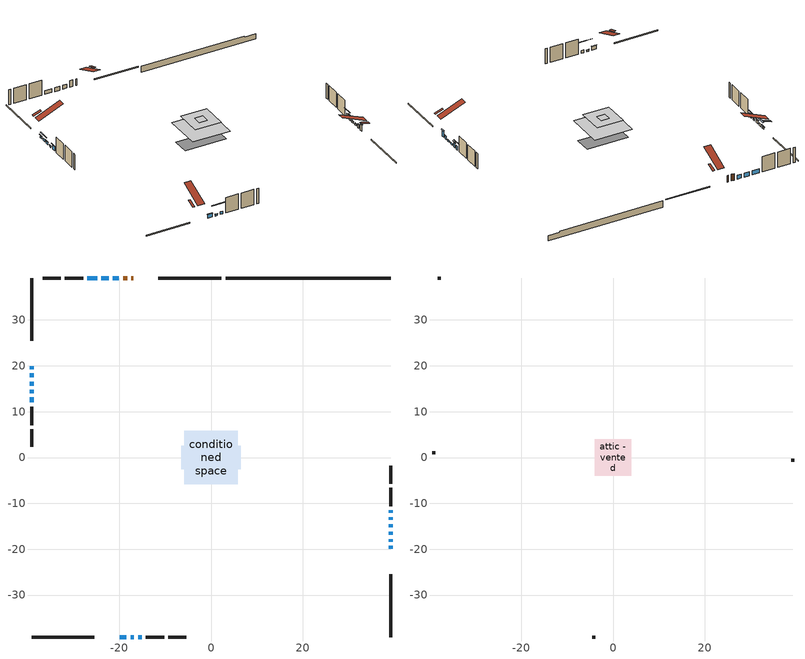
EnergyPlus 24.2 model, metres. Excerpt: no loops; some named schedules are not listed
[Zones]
conditioned space
 floor adiabatic (AdiabaticFloorConstruction): -5.83,-5.83 -5.83,5.83 5.83,5.83 5.83,-5.83 z3.05
 floor foundation (Slab1 construction): -6.44,-2.55 -6.44,2.55 6.44,2.55 6.44,-2.55 z-1.37
 wall outside (RimJoist1 construction): 2.26,39.15 -11.47,39.15 / -39.15,-39.15 -25.43,-39.15 / -39.15,39.15 -39.15,25.43 / 39.15,-39.15 39.15,-25.43 z0.61:0.91
 wall outside (AdiabaticWallConstruction 1): -17.01,39.15 -17.35,39.15 / -18.28,39.15 -19.17,39.15 z0.61:2.64
 wall outside (AdiabaticWallConstruction): 39.15,-19.89 39.15,-19.27 z0.61:2.44; -39.15,19.89 -39.15,19.27 / 39.15,-16.86 39.15,-16.15 / 39.15,-15.22 39.15,-14.51 / -17.54,-39.15 -16.82,-39.15 / -39.15,14.76 -39.15,14.05 z0.61:1.07; -39.15,18.35 -39.15,17.48 / -39.15,16.56 -39.15,15.69 z0.61:1.37; -20.1,39.15 -21.41,39.15 / -22.33,39.15 -23.94,39.15 / -24.87,39.15 -26.96,39.15 z0.61:1.83; -19.89,-39.15 -18.46,-39.15 z0.61:1.73; 39.15,-18.35 39.15,-17.79 z0.61:1.63; -15.9,-39.15 -15.13,-39.15 z0.61:1.47; 39.15,-13.58 39.15,-13.02 / 39.15,-12.09 39.15,-11.53 / -39.15,13.12 -39.15,12 z0.61:1.78
 wall outside (Wall1 construction): -27.89,39.15 -31.88,39.15 / -14.2,-39.15 -10.22,-39.15 / -39.15,11.08 -39.15,7.09 / 39.15,-10.61 39.15,-6.62 z0.61:5.49
 wall outside (Wall2 construction): -32.81,39.15 -36.66,39.15 / -9.29,-39.15 -5.43,-39.15 / -39.15,6.16 -39.15,2.31 / 39.15,-5.69 39.15,-1.84 z0.61:5.49
 wall foundation (FoundationWall1 construction): 3.19,39.15,-1.37 3.19,39.15,0.61 35.56,39.15,0.61 35.56,39.15,0.25 39.15,39.15,0.25 39.15,39.15,-1.37
 window (WindowConstruction 12): 39.15,-19.88 39.15,-19.28 z0.61:2.44
 window (WindowConstruction 6): -39.15,19.88 -39.15,19.28 z0.61:1.07
 window (WindowConstruction 7): -39.15,18.35 -39.15,17.48 z0.61:1.37
 window (WindowConstruction 8): -39.15,16.55 -39.15,15.69 z0.61:1.37
 window (WindowConstruction 9): -20.1,39.15 -21.41,39.15 z0.61:1.83
 window (WindowConstruction 10): -19.88,-39.15 -18.46,-39.15 z0.61:1.73
 window (WindowConstruction 11): 39.15,-18.35 39.15,-17.79 z0.61:1.62
 window (WindowConstruction 13): 39.15,-16.86 39.15,-16.15 z0.61:1.07
 window (WindowConstruction): -22.34,39.15 -23.94,39.15 z0.61:1.83
 window (WindowConstruction 14): 39.15,-15.22 39.15,-14.51 z0.61:1.07
 window (WindowConstruction 15): -17.54,-39.15 -16.82,-39.15 z0.61:1.07
 window (WindowConstruction 16): -39.15,14.76 -39.15,14.05 z0.61:1.07
 window (WindowConstruction 1): -24.87,39.15 -26.96,39.15 z0.61:1.83
 window (WindowConstruction 2): -15.9,-39.15 -15.13,-39.15 z0.61:1.47
 window (WindowConstruction 3): 39.15,-13.58 39.15,-13.02 z0.61:1.78
 window (WindowConstruction 4): 39.15,-12.09 39.15,-11.53 z0.61:1.78
 window (WindowConstruction 5): -39.15,13.12 -39.15,12.01 z0.61:1.78
 door (Door): -17.01,39.15 -17.35,39.15 z0.61:2.64
 door (Door 1): -18.28,39.15 -19.17,39.15 z0.61:2.64
 ceiling adiabatic (AdiabaticFloorConstruction): 5.83,-5.83 5.83,5.83 -5.83,5.83 -5.83,-5.83 z3.05
attic - vented
 floor to conditioned space (Floor1 construction Reversed): -1.29,-1.29 -1.29,1.29 1.29,1.29 1.29,-1.29 z5.49
 floor to conditioned space (Floor2 construction Reversed): -4.02,-4.02 -4.02,4.02 4.02,4.02 4.02,-4.02 z5.49
 wall outside (Wall3 construction): -37.59,39.15 -38.23,39.15 / -4.51,-39.15 -3.87,-39.15 / -39.15,1.38 -39.15,0.74 / 39.15,-0.91 39.15,-0.27 z0.61:5.49
 roof outside (Roof1 construction): -13.06,39.15,5.49 -13.06,36.63,6.33 -12.4,36.63,6.33 -12.4,39.15,5.49; -23.84,-39.15,5.49 -23.84,-36.63,6.33 -24.5,-36.63,6.33 -24.5,-39.15,5.49; -39.15,23.84,5.49 -36.63,23.84,6.33 -36.63,24.5,6.33 -39.15,24.5,5.49; 39.15,-23.84,5.49 36.63,-23.84,6.33 36.63,-24.5,6.33 39.15,-24.5,5.49
 roof outside (Roof2 construction): -16.08,39.15,5.49 -16.08,31.43,8.71 -13.99,31.43,8.71 -13.99,39.15,5.49; -20.81,-39.15,5.49 -20.81,-31.43,8.71 -22.91,-31.43,8.71 -22.91,-39.15,5.49; -39.15,20.81,5.49 -31.43,20.81,8.71 -31.43,22.91,8.71 -39.15,22.91,5.49; 39.15,-20.81,5.49 31.43,-20.81,8.71 31.43,-22.91,8.71 39.15,-22.91,5.49
shading: 39.15,-18.98 39.15,-20.18 39.39,-20.18 39.39,-18.98 z2.74; -39.15,18.81 -39.15,20.35 -39.27,20.35 -39.27,18.81 z1.53; -39.15,16.26 -39.15,19.57 -39.33,19.57 -39.33,16.26 z2.59; -39.15,15.39 -39.15,16.85 -39.3,16.85 -39.3,15.39 z1.67; -18.35,-39.15 -20,-39.15 -20,-39.3 -18.35,-39.3 z1.85; 39.15,-17.64 39.15,-18.5 39.3,-18.5 39.3,-17.64 z1.77; 39.15,-16.09 39.15,-16.92 39.27,-16.92 39.27,-16.09 z1.13; 39.15,-14.45 39.15,-15.28 39.27,-15.28 39.27,-14.45 z1.13; -16.76,-39.15 -17.6,-39.15 -17.6,-39.27 -16.76,-39.27 z1.13; -39.15,13.99 -39.15,14.82 -39.27,14.82 -39.27,13.99 z1.13; -12.39,-39.15 -18.64,-39.15 -18.64,-39.33 -12.39,-39.33 z4.21; 39.15,-12.56 39.15,-14.04 39.27,-14.04 39.27,-12.56 z2.24; 39.15,-10.32 39.15,-13.31 39.27,-13.31 39.27,-10.32 z3; -39.15,11.55 -39.15,13.58 -39.27,13.58 -39.27,11.55 z2.24
[Building]
Building 1: Terrain=Suburbs
[Site:Location]
Sault Ste Marie AP_ON: Latitude {deg}=46.49; Longitude {deg}=-84.51; Time Zone {hr}=-5; Elevation {m}=192; Keep Site Location Information=Yes
[Site:GroundTemperature:Shallow]
0.840846, -1.16074, -1.32103, -0.371179, 3.44196, 7.23733, 10.5277, 12.6121, 12.7892, 11.0939, 7.8874, 4.20846
[Site:WaterMainsTemperature]
Calculation Method=Schedule; Temperature Schedule=mains temperature schedule
[Material] Roughness=Rough; Thermal Absorptance=0.9
Name | Thickness {m} | Conductivity {W/m-K} | Density {kg/m3} | Specific Heat {J/kg-K} | Solar Absorptance | Visible Absorptance
asphalt or fiberglass shingles | 0.00635 | 0.162714 | 1121.4 | 1465.45 | 0.91 | 0.91
ceiling loosefill ins | 0.0846667 | 0.0480833 | 16.02 | 1046.75 | 0.7 | 0.7
ceiling stud and cavity | 0.1397 | 0.139188 | 65.682 | 1177.47 | 0.7 | 0.7
ceiling stud and cavity 1 | 0.1397 | 0.135851 | 65.682 | 1177.47 | 0.7 | 0.7
concrete 4.0 in. | 0.1016 | 1.803125 | 2242.8 | 837.4 | 0.7 | 0.7
concrete 8.0 in. | 0.2032 | 1.803125 | 2242.8 | 837.4 | 0.7 | 0.7
door material | 0.04445 | 0.188738 | 512.64 | 1214.23 | 0.7 | 0.7
door material 1 | 0.04445 | 0.327969 | 512.64 | 1214.23 | 0.7 | 0.7
floor covering | 0.0127 | 0.0433444 | 54.468 | 1339.84 | 0.6 | 0.6
floor rigid ins; wall rigid ins | 0.512978 | 0.029427 | 32.04 | 1214.23 | 0.7 | 0.7
floor stud and cavity | 0.1397 | 1.75129 | 37.0049 | 1207.88 | 0.7 | 0.7
furniture material conditioned space 1 | 0.1524 | 0.115458 | 640.8 | 1214.23 | 0.6 | 0.6
gypsum board | 0.0127 | 0.160291 | 801 | 837.4 | 0.6 | 0.6
osb sheathing 0.5 in. | 0.0127 | 0.115458 | 512.64 | 1214.23 | 0.7 | 0.7
osb sheathing 0.75 in. | 0.01905 | 0.115458 | 512.64 | 1214.23 | 0.7 | 0.7
osb sheathing 2.0 in. | 0.0508 | 0.115458 | 512.64 | 1214.23 | 0.7 | 0.7
rim joist stud and cavity | 0.0508 | 0.0358127 | 125.044 | 1163.47 | 0.6 | 0.6
wall stud and cavity | 0.1397 | 0.101586 | 139.0536 | 1170.24 | 0.7 | 0.7
wall stud and cavity 1 | 0.1397 | 0.101847 | 139.0536 | 1170.24 | 0.7 | 0.7
wall stud and cavity 2 | 0.0889 | 6.1454 | 50.32683 | 1063.81 | 0.6 | 0.6
wall stud and cavity 3 | 0.0889 | 0.380278 | 52.3479 | 1209.89 | 0.7 | 0.7
wall stud and cavity 4 | 0.0889 | 0.391764 | 83.0341 | 1211.67 | 0.7 | 0.7
wood siding | 0.0254 | 0.102417 | 544.68 | 1172.36 | 0.25 | 0.25
wood siding 1 | 0.00254 | 0.102417 | 544.68 | 1172.36 | 0.25 | 0.25
wood siding 2; wood siding 3; wood siding 4 | 0.0254 | 0.102417 | 544.68 | 1172.36 | 0.7 | 0.7
[WindowMaterial:SimpleGlazingSystem]
Name | U-Factor {W/m2-K} | Solar Heat Gain Coefficient
WindowMaterial | 4.76157 | 0.54
WindowMaterial 1 | 2.44381 | 0.6
WindowMaterial 2 | 2.62096 | 0.5
WindowMaterial 3 | 4.159135 | 0.41
WindowMaterial 4 | 4.75703 | 0.54
WindowMaterial 5 | 4.90409 | 0.57
WindowMaterial 6 | 4.681511 | 0.52
WindowMaterial 7 | 5.54002 | 0.72
WindowMaterial 8 | 4.56398 | 0.49
WindowMaterial 9 | 2.83843 | 0.36
[Construction]
AdiabaticFloorConstruction: floor stud and cavity, floor rigid ins, osb sheathing 0.75 in., floor covering
AdiabaticWallConstruction: wood siding 3, wall rigid ins, wall stud and cavity 3, gypsum board
AdiabaticWallConstruction 1: wood siding 4, wall rigid ins, wall stud and cavity 3, gypsum board
Door: door material
Door 1: door material 1
Floor1 construction Reversed: gypsum board, ceiling stud and cavity, ceiling loosefill ins
Floor2 construction Reversed: gypsum board, ceiling stud and cavity 1, ceiling loosefill ins
FoundationWall1 construction: concrete 8.0 in.
furniture construction conditioned space 1: furniture material conditioned space 1
PartitionWallConstruction: gypsum board, wall stud and cavity 4, gypsum board
RimJoist1 construction: wood siding 2, osb sheathing 2.0 in., rim joist stud and cavity
Roof1 construction; Roof2 construction: asphalt or fiberglass shingles
Slab1 construction: concrete 4.0 in.
Wall1 construction: wood siding, osb sheathing 0.5 in., wall stud and cavity, gypsum board
Wall2 construction: wood siding, osb sheathing 0.5 in., wall stud and cavity 1, gypsum board
Wall3 construction: wood siding 1, wall stud and cavity 2
WindowConstruction; WindowConstruction 3; WindowConstruction 4; WindowConstruction 5: WindowMaterial
WindowConstruction 1: WindowMaterial 1
WindowConstruction 10; WindowConstruction 9: WindowMaterial 5
WindowConstruction 11: WindowMaterial 6
WindowConstruction 12: WindowMaterial 7
WindowConstruction 13; WindowConstruction 15; WindowConstruction 16: WindowMaterial 8
WindowConstruction 14: WindowMaterial 9
WindowConstruction 2: WindowMaterial 2
WindowConstruction 6: WindowMaterial 3
WindowConstruction 7; WindowConstruction 8: WindowMaterial 4
[Zone] Multiplier=1; Part of Total Floor Area=Yes
Name | Volume {m3}
attic - vented | 35.2695
conditioned space | 495.1
[Space]
Name | Zone | Volume {m3}
attic - vented 1 | attic - vented | 35.2695
conditioned space 1 | conditioned space | 495.1
[ZoneInfiltration:EffectiveLeakageArea]
infil attic - vented 1: Zone or Space=attic - vented 1; Schedule=Always On Discrete; Effective Air Leakage Area {cm2}=2807.21; Stack Coefficient=0.00056297; Wind Coefficient=1.60311e-05
[ZoneMixing]
whole house fan mix: Zone or Space=attic - vented; Schedule=Always On Continuous; Design Flow Rate Calculation Method=Flow/Zone; Design Flow Rate {m3/s}=0; Source Zone or Space=conditioned space
[SurfaceProperty:ExposedFoundationPerimeter]
Slab1: Exposed Perimeter Calculation Method=TotalExposedPerimeter; Total Exposed Perimeter {m}=35.966
[InternalMass] Zone or ZoneList=conditioned space; Space or SpaceList=conditioned space 1
Name | Construction | Surface Area {m2}
furniture mass conditioned space 1 | furniture construction conditioned space 1 | 80.7201
partition wall mass | PartitionWallConstruction | 201.8
[Lights]
interior lighting: Zone or ZoneList or Space or SpaceList=conditioned space 1; Schedule=interior lighting schedule; Design Level Calculation Method=LightingLevel; Lighting Level {W}=343.2; Return Air Fraction=0; Fraction Radiant=0.6; Fraction Visible=0.2; Fraction Replaceable=1
[People]
occupants: Zone or ZoneList or Space or SpaceList=conditioned space 1; Number of People Schedule=occupants schedule; Number of People Calculation Method=People; Number of People=3; Fraction Radiant=0.314171; Sensible Heat Fraction=0.56303; Activity Level Schedule=occupants activity schedule; Carbon Dioxide Generation Rate {m3/s-W}=0; Enable ASHRAE 55 Comfort Warnings=No; Mean Radiant Temperature Calculation Type=EnclosureAveraged
[ElectricEquipment] Zone or ZoneList or Space or SpaceList=conditioned space 1; Design Level Calculation Method=EquipmentLevel
Name | Schedule | Design Level {W} | Fraction Latent | Fraction Radiant | Fraction Lost
clothes dryer | clothes dryer schedule | 140.772 | 0.015 | 0.081 | 0.85
clothes washer | clothes washer schedule | 32.1985 | 0.03 | 0.162 | 0.7
cooking range | cooking range schedule | 215.147 | 0.08 | 0.432 | 0.2
dishwasher | dishwasher schedule | 66.8632 | 0.3 | 0.18 | 0.4
fridge | fridge schedule | 72.9452 | 0 | 0.6 | 0
mech vent house fan | mech vent house fan schedule | 0 | 0 | 0 | 1
mech vent house fan cfis | mech vent house fan cfis schedule | 0 | 0 | 0 | 0
misc plug loads | misc plug loads schedule | 494.7 | 0.045 | 0.513 | 0.1
whole house fan | Always On Discrete | 0 | 0 | 0 | 1
[OtherEquipment] Zone or ZoneList or Space or SpaceList=conditioned space 1; Design Level Calculation Method=EquipmentLevel
Name | Fuel Type | Schedule | Design Level {W} | Fraction Latent | Fraction Radiant | Fraction Lost
clothes dryer 1 | Electricity | clothes dryer schedule | 0 | 0.015 | 0.081 | 0.85
cooking range 1 | Electricity | cooking range schedule | 0 | 0.08 | 0.432 | 0.2
general water use latent | None | general water use schedule | 62.594 | 1 | 0 | 0
general water use sensible | None | general water use schedule | -61.6891 | 0 | 0.6 | 0
mech vent house fan latent load | None | Always On Discrete | 0 | 1 | 0 | 0
mech vent house fan sensible load | None | Always On Discrete | 0 | 0 | 0 | 0
water heater energy adjustment1 | NaturalGas | Always On Discrete | 0.01 | 0 | 0 | 1
[ZoneInfiltration:DesignFlowRate] Zone or ZoneList or Space or SpaceList=conditioned space 1; Schedule=Always On Discrete; Design Flow Rate Calculation Method=Flow/Zone; Design Flow Rate {m3/s}=0
infil flow; natural vent flow; whole house fan flow
[Foundation:Kiva]
Foundation Kiva 1: Initial Indoor Air Temperature {C}=20; Wall Height Above Grade {m}=0.609996; Wall Depth Below Slab {m}=0.2032
[Foundation:Kiva:Settings]
Soil Conductivity {W/m-K}=0.849921; Soil Density {kg/m3}=1842.3; Soil Specific Heat {J/kg-K}=418.7; Ground Solar Absorptivity=0.9; Ground Thermal Absorptivity=0.9; Ground Surface Roughness {m}=0.03; Far-Field Width {m}=40; Deep-Ground Boundary Condition=ZeroFlux; Deep-Ground Depth {m}=40; Minimum Cell Dimension {m}=0.2; Maximum Cell Growth Coefficient=3; Simulation Timestep=Timestep
[Exterior:Lights]
exterior lighting: Schedule=exterior lighting schedule; Design Level {W}=75.6
[Schedule:Constant]
Name | Hourly Value
Always On Continuous; mech vent house fan schedule; mech vent house fan cfis schedule; Always On Discrete | 1
occupants activity schedule | 117.228
fridge schedule | 0
[Schedule:Week:Daily]
interior lighting schedule Week Rule - Jan1-Jan27: interior lighting schedule day, interior lighting schedule day, interior lighting schedule day, interior lighting schedule day, interior lighting schedule day, interior lighting schedule day, interior lighting schedule day, interior lighting schedule default day, interior lighting schedule default day, interior lighting schedule default day, interior lighting schedule default day, interior lighting schedule default day
interior lighting schedule Week Rule - Jan28-Feb3: interior lighting schedule day, interior lighting schedule day, interior lighting schedule day, interior lighting schedule day, interior lighting schedule day 1, interior lighting schedule day 1, interior lighting schedule day 1, interior lighting schedule default day, interior lighting schedule default day, interior lighting schedule default day, interior lighting schedule default day, interior lighting schedule default day
interior lighting schedule Week Rule - Feb4-Feb24: interior lighting schedule day 1, interior lighting schedule day 1, interior lighting schedule day 1, interior lighting schedule day 1, interior lighting schedule day 1, interior lighting schedule day 1, interior lighting schedule day 1, interior lighting schedule default day, interior lighting schedule default day, interior lighting schedule default day, interior lighting schedule default day, interior lighting schedule default day
interior lighting schedule Week Rule - Feb25-Mar3: interior lighting schedule day 1, interior lighting schedule day 1, interior lighting schedule day 1, interior lighting schedule day 1, interior lighting schedule day 2, interior lighting schedule day 2, interior lighting schedule day 2, interior lighting schedule default day, interior lighting schedule default day, interior lighting schedule default day, interior lighting schedule default day, interior lighting schedule default day
interior lighting schedule Week Rule - Mar4-Mar31: interior lighting schedule day 2, interior lighting schedule day 2, interior lighting schedule day 2, interior lighting schedule day 2, interior lighting schedule day 2, interior lighting schedule day 2, interior lighting schedule day 2, interior lighting schedule default day, interior lighting schedule default day, interior lighting schedule default day, interior lighting schedule default day, interior lighting schedule default day
interior lighting schedule Week Rule - Apr1-Apr28: interior lighting schedule day 3, interior lighting schedule day 3, interior lighting schedule day 3, interior lighting schedule day 3, interior lighting schedule day 3, interior lighting schedule day 3, interior lighting schedule day 3, interior lighting schedule default day, interior lighting schedule default day, interior lighting schedule default day, interior lighting schedule default day, interior lighting schedule default day
interior lighting schedule Week Rule - Apr29-May5: interior lighting schedule day 3, interior lighting schedule day 3, interior lighting schedule day 4, interior lighting schedule day 4, interior lighting schedule day 4, interior lighting schedule day 4, interior lighting schedule day 4, interior lighting schedule default day, interior lighting schedule default day, interior lighting schedule default day, interior lighting schedule default day, interior lighting schedule default day
interior lighting schedule Week Rule - May6-May26: interior lighting schedule day 4, interior lighting schedule day 4, interior lighting schedule day 4, interior lighting schedule day 4, interior lighting schedule day 4, interior lighting schedule day 4, interior lighting schedule day 4, interior lighting schedule default day, interior lighting schedule default day, interior lighting schedule default day, interior lighting schedule default day, interior lighting schedule default day
interior lighting schedule Week Rule - May27-Jun2: interior lighting schedule day 4, interior lighting schedule day 4, interior lighting schedule day 4, interior lighting schedule day 4, interior lighting schedule day 4, interior lighting schedule day 5, interior lighting schedule day 5, interior lighting schedule default day, interior lighting schedule default day, interior lighting schedule default day, interior lighting schedule default day, interior lighting schedule default day
interior lighting schedule Week Rule - Jun3-Jun30: interior lighting schedule day 5, interior lighting schedule day 5, interior lighting schedule day 5, interior lighting schedule day 5, interior lighting schedule day 5, interior lighting schedule day 5, interior lighting schedule day 5, interior lighting schedule default day, interior lighting schedule default day, interior lighting schedule default day, interior lighting schedule default day, interior lighting schedule default day
interior lighting schedule Week Rule - Jul1-Jul28: interior lighting schedule day 6, interior lighting schedule day 6, interior lighting schedule day 6, interior lighting schedule day 6, interior lighting schedule day 6, interior lighting schedule day 6, interior lighting schedule day 6, interior lighting schedule default day, interior lighting schedule default day, interior lighting schedule default day, interior lighting schedule default day, interior lighting schedule default day
interior lighting schedule Week Rule - Jul29-Aug4: interior lighting schedule day 6, interior lighting schedule day 6, interior lighting schedule day 6, interior lighting schedule day 7, interior lighting schedule day 7, interior lighting schedule day 7, interior lighting schedule day 7, interior lighting schedule default day, interior lighting schedule default day, interior lighting schedule default day, interior lighting schedule default day, interior lighting schedule default day
interior lighting schedule Week Rule - Aug5-Aug25: interior lighting schedule day 7, interior lighting schedule day 7, interior lighting schedule day 7, interior lighting schedule day 7, interior lighting schedule day 7, interior lighting schedule day 7, interior lighting schedule day 7, interior lighting schedule default day, interior lighting schedule default day, interior lighting schedule default day, interior lighting schedule default day, interior lighting schedule default day
interior lighting schedule Week Rule - Aug26-Sep1: interior lighting schedule day 7, interior lighting schedule day 7, interior lighting schedule day 7, interior lighting schedule day 7, interior lighting schedule day 7, interior lighting schedule day 7, interior lighting schedule day 8, interior lighting schedule default day, interior lighting schedule default day, interior lighting schedule default day, interior lighting schedule default day, interior lighting schedule default day
interior lighting schedule Week Rule - Sep2-Sep29: interior lighting schedule day 8, interior lighting schedule day 8, interior lighting schedule day 8, interior lighting schedule day 8, interior lighting schedule day 8, interior lighting schedule day 8, interior lighting schedule day 8, interior lighting schedule default day, interior lighting schedule default day, interior lighting schedule default day, interior lighting schedule default day, interior lighting schedule default day
interior lighting schedule Week Rule - Sep30-Oct6: interior lighting schedule day 8, interior lighting schedule day 9, interior lighting schedule day 9, interior lighting schedule day 9, interior lighting schedule day 9, interior lighting schedule day 9, interior lighting schedule day 9, interior lighting schedule default day, interior lighting schedule default day, interior lighting schedule default day, interior lighting schedule default day, interior lighting schedule default day
interior lighting schedule Week Rule - Oct7-Oct27: interior lighting schedule day 9, interior lighting schedule day 9, interior lighting schedule day 9, interior lighting schedule day 9, interior lighting schedule day 9, interior lighting schedule day 9, interior lighting schedule day 9, interior lighting schedule default day, interior lighting schedule default day, interior lighting schedule default day, interior lighting schedule default day, interior lighting schedule default day
interior lighting schedule Week Rule - Oct28-Nov3: interior lighting schedule day 9, interior lighting schedule day 9, interior lighting schedule day 9, interior lighting schedule day 9, interior lighting schedule day 10, interior lighting schedule day 10, interior lighting schedule day 10, interior lighting schedule default day, interior lighting schedule default day, interior lighting schedule default day, interior lighting schedule default day, interior lighting schedule default day
interior lighting schedule Week Rule - Nov4-Nov24: interior lighting schedule day 10, interior lighting schedule day 10, interior lighting schedule day 10, interior lighting schedule day 10, interior lighting schedule day 10, interior lighting schedule day 10, interior lighting schedule day 10, interior lighting schedule default day, interior lighting schedule default day, interior lighting schedule default day, interior lighting schedule default day, interior lighting schedule default day
interior lighting schedule Week Rule - Nov25-Dec1: interior lighting schedule day 10, interior lighting schedule day 10, interior lighting schedule day 10, interior lighting schedule day 10, interior lighting schedule day 10, interior lighting schedule day 10, interior lighting schedule day 11, interior lighting schedule default day, interior lighting schedule default day, interior lighting schedule default day, interior lighting schedule default day, interior lighting schedule default day
interior lighting schedule Week Rule - Dec2-Dec31: interior lighting schedule day 11, interior lighting schedule day 11, interior lighting schedule day 11, interior lighting schedule day 11, interior lighting schedule day 11, interior lighting schedule day 11, interior lighting schedule day 11, interior lighting schedule default day, interior lighting schedule default day, interior lighting schedule default day, interior lighting schedule default day, interior lighting schedule default day
occupants schedule Week Rule - Jan1-Dec31: occupants schedule day, occupants schedule day, occupants schedule day, occupants schedule day, occupants schedule day, occupants schedule day, occupants schedule day, occupants schedule default day, occupants schedule default day, occupants schedule default day, occupants schedule default day, occupants schedule default day
clothes dryer schedule Week Rule - Jan1-Dec31: clothes dryer schedule day, clothes dryer schedule day, clothes dryer schedule day, clothes dryer schedule day, clothes dryer schedule day, clothes dryer schedule day, clothes dryer schedule day, clothes dryer schedule default day, clothes dryer schedule default day, clothes dryer schedule default day, clothes dryer schedule default day, clothes dryer schedule default day
clothes washer schedule Week Rule - Jan1-Dec31: clothes washer schedule day, clothes washer schedule day, clothes washer schedule day, clothes washer schedule day, clothes washer schedule day, clothes washer schedule day, clothes washer schedule day, clothes washer schedule default day, clothes washer schedule default day, clothes washer schedule default day, clothes washer schedule default day, clothes washer schedule default day
cooking range schedule Week Rule - Jan1-Dec31: cooking range schedule day, cooking range schedule day, cooking range schedule day, cooking range schedule day, cooking range schedule day, cooking range schedule day, cooking range schedule day, cooking range schedule default day, cooking range schedule default day, cooking range schedule default day, cooking range schedule default day, cooking range schedule default day
dishwasher schedule Week Rule - Jan1-Dec31: dishwasher schedule day, dishwasher schedule day, dishwasher schedule day, dishwasher schedule day, dishwasher schedule day, dishwasher schedule day, dishwasher schedule day, dishwasher schedule default day, dishwasher schedule default day, dishwasher schedule default day, dishwasher schedule default day, dishwasher schedule default day
misc plug loads schedule Week Rule - Jan1-Dec31: misc plug loads schedule day, misc plug loads schedule day, misc plug loads schedule day, misc plug loads schedule day, misc plug loads schedule day, misc plug loads schedule day, misc plug loads schedule day, misc plug loads schedule default day, misc plug loads schedule default day, misc plug loads schedule default day, misc plug loads schedule default day, misc plug loads schedule default day
general water use schedule Week Rule - Jan1-Dec31: general water use schedule day, general water use schedule day, general water use schedule day, general water use schedule day, general water use schedule day, general water use schedule day, general water use schedule day, general water use schedule default day, general water use schedule default day, general water use schedule default day, general water use schedule default day, general water use schedule default day
exterior lighting schedule Week Rule - Jan1-Jan27: exterior lighting schedule day, exterior lighting schedule day, exterior lighting schedule day, exterior lighting schedule day, exterior lighting schedule day, exterior lighting schedule day, exterior lighting schedule day, exterior lighting schedule default day, exterior lighting schedule default day, exterior lighting schedule default day, exterior lighting schedule default day, exterior lighting schedule default day
exterior lighting schedule Week Rule - Jan28-Feb3: exterior lighting schedule day, exterior lighting schedule day, exterior lighting schedule day, exterior lighting schedule day, exterior lighting schedule day 1, exterior lighting schedule day 1, exterior lighting schedule day 1, exterior lighting schedule default day, exterior lighting schedule default day, exterior lighting schedule default day, exterior lighting schedule default day, exterior lighting schedule default day
exterior lighting schedule Week Rule - Feb4-Feb24: exterior lighting schedule day 1, exterior lighting schedule day 1, exterior lighting schedule day 1, exterior lighting schedule day 1, exterior lighting schedule day 1, exterior lighting schedule day 1, exterior lighting schedule day 1, exterior lighting schedule default day, exterior lighting schedule default day, exterior lighting schedule default day, exterior lighting schedule default day, exterior lighting schedule default day
exterior lighting schedule Week Rule - Feb25-Mar3: exterior lighting schedule day 1, exterior lighting schedule day 1, exterior lighting schedule day 1, exterior lighting schedule day 1, exterior lighting schedule day 2, exterior lighting schedule day 2, exterior lighting schedule day 2, exterior lighting schedule default day, exterior lighting schedule default day, exterior lighting schedule default day, exterior lighting schedule default day, exterior lighting schedule default day
exterior lighting schedule Week Rule - Mar4-Mar31: exterior lighting schedule day 2, exterior lighting schedule day 2, exterior lighting schedule day 2, exterior lighting schedule day 2, exterior lighting schedule day 2, exterior lighting schedule day 2, exterior lighting schedule day 2, exterior lighting schedule default day, exterior lighting schedule default day, exterior lighting schedule default day, exterior lighting schedule default day, exterior lighting schedule default day
exterior lighting schedule Week Rule - Apr1-Apr28: exterior lighting schedule day 3, exterior lighting schedule day 3, exterior lighting schedule day 3, exterior lighting schedule day 3, exterior lighting schedule day 3, exterior lighting schedule day 3, exterior lighting schedule day 3, exterior lighting schedule default day, exterior lighting schedule default day, exterior lighting schedule default day, exterior lighting schedule default day, exterior lighting schedule default day
exterior lighting schedule Week Rule - Apr29-May5: exterior lighting schedule day 3, exterior lighting schedule day 3, exterior lighting schedule day 4, exterior lighting schedule day 4, exterior lighting schedule day 4, exterior lighting schedule day 4, exterior lighting schedule day 4, exterior lighting schedule default day, exterior lighting schedule default day, exterior lighting schedule default day, exterior lighting schedule default day, exterior lighting schedule default day
exterior lighting schedule Week Rule - May6-May26: exterior lighting schedule day 4, exterior lighting schedule day 4, exterior lighting schedule day 4, exterior lighting schedule day 4, exterior lighting schedule day 4, exterior lighting schedule day 4, exterior lighting schedule day 4, exterior lighting schedule default day, exterior lighting schedule default day, exterior lighting schedule default day, exterior lighting schedule default day, exterior lighting schedule default day
exterior lighting schedule Week Rule - May27-Jun2: exterior lighting schedule day 4, exterior lighting schedule day 4, exterior lighting schedule day 4, exterior lighting schedule day 4, exterior lighting schedule day 4, exterior lighting schedule day 5, exterior lighting schedule day 5, exterior lighting schedule default day, exterior lighting schedule default day, exterior lighting schedule default day, exterior lighting schedule default day, exterior lighting schedule default day
exterior lighting schedule Week Rule - Jun3-Jun30: exterior lighting schedule day 5, exterior lighting schedule day 5, exterior lighting schedule day 5, exterior lighting schedule day 5, exterior lighting schedule day 5, exterior lighting schedule day 5, exterior lighting schedule day 5, exterior lighting schedule default day, exterior lighting schedule default day, exterior lighting schedule default day, exterior lighting schedule default day, exterior lighting schedule default day
exterior lighting schedule Week Rule - Jul1-Jul28: exterior lighting schedule day 6, exterior lighting schedule day 6, exterior lighting schedule day 6, exterior lighting schedule day 6, exterior lighting schedule day 6, exterior lighting schedule day 6, exterior lighting schedule day 6, exterior lighting schedule default day, exterior lighting schedule default day, exterior lighting schedule default day, exterior lighting schedule default day, exterior lighting schedule default day
exterior lighting schedule Week Rule - Jul29-Aug4: exterior lighting schedule day 6, exterior lighting schedule day 6, exterior lighting schedule day 6, exterior lighting schedule day 7, exterior lighting schedule day 7, exterior lighting schedule day 7, exterior lighting schedule day 7, exterior lighting schedule default day, exterior lighting schedule default day, exterior lighting schedule default day, exterior lighting schedule default day, exterior lighting schedule default day
exterior lighting schedule Week Rule - Aug5-Aug25: exterior lighting schedule day 7, exterior lighting schedule day 7, exterior lighting schedule day 7, exterior lighting schedule day 7, exterior lighting schedule day 7, exterior lighting schedule day 7, exterior lighting schedule day 7, exterior lighting schedule default day, exterior lighting schedule default day, exterior lighting schedule default day, exterior lighting schedule default day, exterior lighting schedule default day
exterior lighting schedule Week Rule - Aug26-Sep1: exterior lighting schedule day 7, exterior lighting schedule day 7, exterior lighting schedule day 7, exterior lighting schedule day 7, exterior lighting schedule day 7, exterior lighting schedule day 7, exterior lighting schedule day 8, exterior lighting schedule default day, exterior lighting schedule default day, exterior lighting schedule default day, exterior lighting schedule default day, exterior lighting schedule default day
exterior lighting schedule Week Rule - Sep2-Sep29: exterior lighting schedule day 8, exterior lighting schedule day 8, exterior lighting schedule day 8, exterior lighting schedule day 8, exterior lighting schedule day 8, exterior lighting schedule day 8, exterior lighting schedule day 8, exterior lighting schedule default day, exterior lighting schedule default day, exterior lighting schedule default day, exterior lighting schedule default day, exterior lighting schedule default day
exterior lighting schedule Week Rule - Sep30-Oct6: exterior lighting schedule day 8, exterior lighting schedule day 9, exterior lighting schedule day 9, exterior lighting schedule day 9, exterior lighting schedule day 9, exterior lighting schedule day 9, exterior lighting schedule day 9, exterior lighting schedule default day, exterior lighting schedule default day, exterior lighting schedule default day, exterior lighting schedule default day, exterior lighting schedule default day
exterior lighting schedule Week Rule - Oct7-Oct27: exterior lighting schedule day 9, exterior lighting schedule day 9, exterior lighting schedule day 9, exterior lighting schedule day 9, exterior lighting schedule day 9, exterior lighting schedule day 9, exterior lighting schedule day 9, exterior lighting schedule default day, exterior lighting schedule default day, exterior lighting schedule default day, exterior lighting schedule default day, exterior lighting schedule default day
[Schedule:Year]
interior lighting schedule: interior lighting schedule Week Rule - Jan1-Jan27, 1, 1, 1, 27, interior lighting schedule Week Rule - Jan28-Feb3, 1, 28, 2, 3, interior lighting schedule Week Rule - Feb4-Feb24, 2, 4, 2, 24, interior lighting schedule Week Rule - Feb25-Mar3, 2, 25, 3, 3, interior lighting schedule Week Rule - Mar4-Mar31, 3, 4, 3, 31, interior lighting schedule Week Rule - Apr1-Apr28, 4, 1, 4, 28, interior lighting schedule Week Rule - Apr29-May5, 4, 29, 5, 5, interior lighting schedule Week Rule - May6-May26, 5, 6, 5, 26, interior lighting schedule Week Rule - May27-Jun2, 5, 27, 6, 2, interior lighting schedule Week Rule - Jun3-Jun30, 6, 3, 6, 30, interior lighting schedule Week Rule - Jul1-Jul28, 7, 1, 7, 28, interior lighting schedule Week Rule - Jul29-Aug4, 7, 29, 8, 4, interior lighting schedule Week Rule - Aug5-Aug25, 8, 5, 8, 25, interior lighting schedule Week Rule - Aug26-Sep1, 8, 26, 9, 1, interior lighting schedule Week Rule - Sep2-Sep29, 9, 2, 9, 29, interior lighting schedule Week Rule - Sep30-Oct6, 9, 30, 10, 6, interior lighting schedule Week Rule - Oct7-Oct27, 10, 7, 10, 27, interior lighting schedule Week Rule - Oct28-Nov3, 10, 28, 11, 3, interior lighting schedule Week Rule - Nov4-Nov24, 11, 4, 11, 24, interior lighting schedule Week Rule - Nov25-Dec1, 11, 25, 12, 1, interior lighting schedule Week Rule - Dec2-Dec31, 12, 2, 12, 31
occupants schedule: occupants schedule Week Rule - Jan1-Dec31, 1, 1, 12, 31
clothes dryer schedule: clothes dryer schedule Week Rule - Jan1-Dec31, 1, 1, 12, 31
clothes washer schedule: clothes washer schedule Week Rule - Jan1-Dec31, 1, 1, 12, 31
cooking range schedule: cooking range schedule Week Rule - Jan1-Dec31, 1, 1, 12, 31
dishwasher schedule: dishwasher schedule Week Rule - Jan1-Dec31, 1, 1, 12, 31
misc plug loads schedule: misc plug loads schedule Week Rule - Jan1-Dec31, 1, 1, 12, 31
general water use schedule: general water use schedule Week Rule - Jan1-Dec31, 1, 1, 12, 31
exterior lighting schedule: exterior lighting schedule Week Rule - Jan1-Jan27, 1, 1, 1, 27, exterior lighting schedule Week Rule - Jan28-Feb3, 1, 28, 2, 3, exterior lighting schedule Week Rule - Feb4-Feb24, 2, 4, 2, 24, exterior lighting schedule Week Rule - Feb25-Mar3, 2, 25, 3, 3, exterior lighting schedule Week Rule - Mar4-Mar31, 3, 4, 3, 31, exterior lighting schedule Week Rule - Apr1-Apr28, 4, 1, 4, 28, exterior lighting schedule Week Rule - Apr29-May5, 4, 29, 5, 5, exterior lighting schedule Week Rule - May6-May26, 5, 6, 5, 26, exterior lighting schedule Week Rule - May27-Jun2, 5, 27, 6, 2, exterior lighting schedule Week Rule - Jun3-Jun30, 6, 3, 6, 30, exterior lighting schedule Week Rule - Jul1-Jul28, 7, 1, 7, 28, exterior lighting schedule Week Rule - Jul29-Aug4, 7, 29, 8, 4, exterior lighting schedule Week Rule - Aug5-Aug25, 8, 5, 8, 25, exterior lighting schedule Week Rule - Aug26-Sep1, 8, 26, 9, 1, exterior lighting schedule Week Rule - Sep2-Sep29, 9, 2, 9, 29, exterior lighting schedule Week Rule - Sep30-Oct6, 9, 30, 10, 6, exterior lighting schedule Week Rule - Oct7-Oct27, 10, 7, 10, 27, exterior lighting schedule Week Rule - Oct28-Nov3, 10, 28, 11, 3, exterior lighting schedule Week Rule - Nov4-Nov24, 11, 4, 11, 24, exterior lighting schedule Week Rule - Nov25-Dec1, 11, 25, 12, 1, exterior lighting schedule Week Rule - Dec2-Dec31, 12, 2, 12, 31
[Schedule:Compact]
mains temperature schedule: Through: 01/01, For: AllDays, Until: 24:00, 5.72222, Through: 01/02, For: AllDays, Until: 24:00, 5.65667, Through: 01/03, For: AllDays, Until: 24:00, 5.59222, Through: 01/04, For: AllDays, Until: 24:00, 5.52889, Through: 01/05, For: AllDays, Until: 24:00, 5.46667, Through: 01/06, For: AllDays, Until: 24:00, 5.405, Through: 01/07, For: AllDays, Until: 24:00, 5.345, Through: 01/08, For: AllDays, Until: 24:00, 5.28556, Through: 01/09, For: AllDays, Until: 24:00, 5.22722, Through: 01/10, For: AllDays, Until: 24:00, 5.17, Through: 01/11, For: AllDays, Until: 24:00, 5.11389, Through: 01/12, For: AllDays, Until: 24:00, 5.05889, Through: 01/13, For: AllDays, Until: 24:00, 5.00556, Through: 01/14, For: AllDays, Until: 24:00, 4.95278, Through: 01/15, For: AllDays, Until: 24:00, 4.90111, Through: 01/16, For: AllDays, Until: 24:00, 4.85111, Through: 01/17, For: AllDays, Until: 24:00, 4.80167, Through: 01/18, For: AllDays, Until: 24:00, 4.75389, Through: 01/19, For: AllDays, Until: 24:00, 4.70722, Through: 01/20, For: AllDays, Until: 24:00, 4.66167, Through: 01/21, For: AllDays, Until: 24:00, 4.61778, Through: 01/22, For: AllDays, Until: 24:00, 4.575, Through: 01/23, For: AllDays, Until: 24:00, 4.53333, Through: 01/24, For: AllDays, Until: 24:00, 4.49278, Through: 01/25, For: AllDays, Until: 24:00, 4.45389, Through: 01/26, For: AllDays, Until: 24:00, 4.41611, Through: 01/27, For: AllDays, Until: 24:00, 4.38, Through: 01/28, For: AllDays, Until: 24:00, 4.345, Through: 01/29, For: AllDays, Until: 24:00, 4.31111, Through: 01/30, For: AllDays, Until: 24:00, 4.27889, Through: 01/31, For: AllDays, Until: 24:00, 4.24833, Through: 02/01, For: AllDays, Until: 24:00, 4.21833, Through: 02/02, For: AllDays, Until: 24:00, 4.19056, Through: 02/03, For: AllDays, Until: 24:00, 4.16333, Through: 02/04, For: AllDays, Until: 24:00, 4.13833, Through: 02/05, For: AllDays, Until: 24:00, 4.11444, Through: 02/06, For: AllDays, Until: 24:00, 4.09167, Through: 02/07, For: AllDays, Until: 24:00, 4.07056, Through: 02/08, For: AllDays, Until: 24:00, 4.05111, Through: 02/09, For: AllDays, Until: 24:00, 4.03278, Through: 02/10, For: AllDays, Until: 24:00, 4.01611, Through: 02/11, For: AllDays, Until: 24:00, 4.00056, Through: 02/12, For: AllDays, Until: 24:00, 3.98667, Through: 02/13, For: AllDays, Until: 24:00, 3.97444, Through: 02/14, For: AllDays, Until: 24:00, 3.96333, Through: 02/15, For: AllDays, Until: 24:00, 3.95389, Through: 02/16, For: AllDays, Until: 24:00, 3.94556, Through: 02/17, For: AllDays, Until: 24:00, 3.93889, Through: 02/18, For: AllDays, Until: 24:00, 3.93389, Through: 02/19, For: AllDays, Until: 24:00, 3.93056, Through: 02/20, For: AllDays, Until: 24:00, 3.92833, Through: 02/21, For: AllDays, Until: 24:00, 3.92722, Through: 02/22, For: AllDays, Until: 24:00, 3.92833, Through: 02/23, For: AllDays, Until: 24:00, 3.93056, Through: 02/24, For: AllDays, Until: 24:00, 3.93444, Through: 02/25, For: AllDays, Until: 24:00, 3.93944, Through: 02/26, For: AllDays, Until: 24:00, 3.94611, Through: 02/27, For: AllDays, Until: 24:00, 3.95444, Through: 02/28, For: AllDays, Until: 24:00, 3.96389, Through: 03/01, For: AllDays, Until: 24:00, 3.975, Through: 03/02, For: AllDays, Until: 24:00, 3.98722, Through: 03/03, For: AllDays, Until: 24:00, 4.00111, Through: 03/04, For: AllDays, Until: 24:00, 4.01667, Through: 03/05, For: AllDays, Until: 24:00, 4.03389, Through: 03/06, For: AllDays, Until: 24:00, 4.05167, Through: 03/07, For: AllDays, Until: 24:00, 4.07167, Through: 03/08, For: AllDays, Until: 24:00, 4.09278, Through: 03/09, For: AllDays, Until: 24:00, 4.11556, Through: 03/10, For: AllDays, Until: 24:00, 4.13944, Through: 03/11, For: AllDays, Until: 24:00, 4.165, Through: 03/12, For: AllDays, Until: 24:00, 4.19167, Through: 03/13, For: AllDays, Until: 24:00, 4.22, Through: 03/14, For: AllDays, Until: 24:00, 4.24944, Through: 03/15, For: AllDays, Until: 24:00, 4.28056, Through: 03/16, For: AllDays, Until: 24:00, 4.31278, Through: 03/17, For: AllDays, Until: 24:00, 4.34667, Through: 03/18, For: AllDays, Until: 24:00, 4.38167, Through: 03/19, For: AllDays, Until: 24:00, 4.41833, Through: 03/20, For: AllDays, Until: 24:00, 4.45611, Through: 03/21, For: AllDays, Until: 24:00, 4.495, Through: 03/22, For: AllDays, Until: 24:00, 4.53556, Through: 03/23, For: AllDays, Until: 24:00, 4.57722, Through: 03/24, For: AllDays, Until: 24:00, 4.62, Through: 03/25, For: AllDays, Until: 24:00, 4.66444, Through: 03/26, For: AllDays, Until: 24:00, 4.70944, Through: 03/27, For: AllDays, Until: 24:00, 4.75611, Through: 03/28, For: AllDays, Until: 24:00, 4.80444, Through: 03/29, For: AllDays, Until: 24:00, 4.85333, Through: 03/30, For: AllDays, Until: 24:00, 4.90389, Through: 03/31, For: AllDays, Until: 24:00, 4.95556, Through: 04/01, For: AllDays, Until: 24:00, 5.00778, Through: 04/02, For: AllDays, Until: 24:00, 5.06167, Through: 04/03, For: AllDays, Until: 24:00, 5.11667, Through: 04/04, For: AllDays, Until: 24:00, 5.17278, Through: 04/05, For: AllDays, Until: 24:00, 5.23, Through: 04/06, For: AllDays, Until: 24:00, 5.28833, Through: 04/07, For: AllDays, Until: 24:00, 5.34778, Through: 04/08, For: AllDays, Until: 24:00, 5.40833, Through: 04/09, For: AllDays, Until: 24:00, 5.47, Through: 04/10, For: AllDays, Until: 24:00, 5.53222, Through: 04/11, For: AllDays, Until: 24:00, 5.59556, Through: 04/12, For: AllDays, Until: 24:00, 5.66, Through: 04/13, For: AllDays, Until: 24:00, 5.72556, Through: 04/14, For: AllDays, Until: 24:00, 5.79222, Through: 04/15, For: AllDays, Until: 24:00, 5.85944, Through: 04/16, For: AllDays, Until: 24:00, 5.92722, Through: 04/17, For: AllDays, Until: 24:00, 5.99667, Through: 04/18, For: AllDays, Until: 24:00, 6.06667, Through: 04/19, For: AllDays, Until: 24:00, 6.13722, Through: 04/20, For: AllDays, Until: 24:00, 6.20889, Through: 04/21, For: AllDays, Until: 24:00, 6.28111, Through: 04/22, For: AllDays, Until: 24:00, 6.35444, Through: 04/23, For: AllDays, Until: 24:00, 6.42833, Through: 04/24, For: AllDays, Until: 24:00, 6.50278, Through: 04/25, For: AllDays, Until: 24:00, 6.57833, Through: 04/26, For: AllDays, Until: 24:00, 6.65444, Through: 04/27, For: AllDays, Until: 24:00, 6.73111, Through: 04/28, For: AllDays, Until: 24:00, 6.80833, Through: 04/29, For: AllDays, Until: 24:00, 6.88611, Through: 04/30, For: AllDays, Until: 24:00, 6.965, Through: 05/01, For: AllDays, Until: 24:00, 7.04389, Through: 05/02, For: AllDays, Until: 24:00, 7.12389, Through: 05/03, For: AllDays, Until: 24:00, 7.20389, Through: 05/04, For: AllDays, Until: 24:00, 7.28444, Through: 05/05, For: AllDays, Until: 24:00, 7.36611, Through: 05/06, For: AllDays, Until: 24:00, 7.44778, Through: 05/07, For: AllDays, Until: 24:00, 7.52944, Through: 05/08, For: AllDays, Until: 24:00, 7.61222, Through: 05/09, For: AllDays, Until: 24:00, 7.695, Through: 05/10, For: AllDays, Until: 24:00, 7.77833, Through: 05/11, For: AllDays, Until: 24:00, 7.86167, Through: 05/12, For: AllDays, Until: 24:00, 7.94556, Through: 05/13, For: AllDays, Until: 24:00, 8.03, Through: 05/14, For: AllDays, Until: 24:00, 8.11444, Through: 05/15, For: AllDays, Until: 24:00, 8.19889, Through: 05/16, For: AllDays, Until: 24:00, 8.28389, Through: 05/17, For: AllDays, Until: 24:00, 8.36889, Through: 05/18, For: AllDays, Until: 24:00, 8.45389, Through: 05/19, For: AllDays, Until: 24:00, 8.53944, Through: 05/20, For: AllDays, Until: 24:00, 8.625, Through: 05/21, For: AllDays, Until: 24:00, 8.71056, Through: 05/22, For: AllDays, Until: 24:00, 8.79611, Through: 05/23, For: AllDays, Until: 24:00, 8.88167, Through: 05/24, For: AllDays, Until: 24:00, 8.96722, Through: 05/25, For: AllDays, Until: 24:00, 9.05278, Through: 05/26, For: AllDays, Until: 24:00, 9.13833, Through: 05/27, For: AllDays, Until: 24:00, 9.22389, Through: 05/28, For: AllDays, Until: 24:00, 9.30944, Through: 05/29, For: AllDays, Until: 24:00, 9.39444, Through: 05/30, For: AllDays, Until: 24:00, 9.48, Through: 05/31, For: AllDays, Until: 24:00, 9.56444, Through: 06/01, For: AllDays, Until: 24:00, 9.64944, Through: 06/02, For: AllDays, Until: 24:00, 9.73389, Through: 06/03, For: AllDays, Until: 24:00, 9.81833, Through: 06/04, For: AllDays, Until: 24:00, 9.90222, Through: 06/05, For: AllDays, Until: 24:00, 9.98611, Through: 06/06, For: AllDays, Until: 24:00, 10.0694, Through: 06/07, For: AllDays, Until: 24:00, 10.1528, Through: 06/08, For: AllDays, Until: 24:00, 10.235, Through: 06/09, For: AllDays, Until: 24:00, 10.3178, Through: 06/10, For: AllDays, Until: 24:00, 10.3994, Through: 06/11, For: AllDays, Until: 24:00, 10.4811, Through: 06/12, For: AllDays, Until: 24:00, 10.5617, Through: 06/13, For: AllDays, Until: 24:00, 10.6422, Through: 06/14, For: AllDays, Until: 24:00, 10.7222, Through: 06/15, For: AllDays, Until: 24:00, 10.8017, Through: 06/16, For: AllDays, Until: 24:00, 10.8806, Through: 06/17, For: AllDays, Until: 24:00, 10.9589, Through: 06/18, For: AllDays, Until: 24:00, 11.0367, Through: 06/19, For: AllDays, Until: 24:00, 11.1133, Through: 06/20, For: AllDays, Until: 24:00, 11.19, Through: 06/21, For: AllDays, Until: 24:00, 11.2656, Through: 06/22, For: AllDays, Until: 24:00, 11.3406, Through: 06/23, For: AllDays, Until: 24:00, 11.415, Through: 06/24, For: AllDays, Until: 24:00, 11.4883, Through: 06/25, For: AllDays, Until: 24:00, 11.5611, Through: 06/26, For: AllDays, Until: 24:00, 11.6333, Through: 06/27, For: AllDays, Until: 24:00, 11.7044, Through: 06/28, For: AllDays, Until: 24:00, 11.775, Through: 06/29, For: AllDays, Until: 24:00, 11.8444, Through: 06/30, For: AllDays, Until: 24:00, 11.9128, Through: 07/01, For: AllDays, Until: 24:00, 11.9806, Through: 07/02, For: AllDays, Until: 24:00, 12.0472, Through: 07/03, For: AllDays, Until: 24:00, 12.1133, Through: 07/04, For: AllDays, Until: 24:00, 12.1783, Through: 07/05, For: AllDays, Until: 24:00, 12.2422, Through: 07/06, For: AllDays, Until: 24:00, 12.3056, Through: 07/07, For: AllDays, Until: 24:00, 12.3672, Through: 07/08, For: AllDays, Until: 24:00, 12.4283, Through: 07/09, For: AllDays, Until: 24:00, 12.4883, Through: 07/10, For: AllDays, Until: 24:00, 12.5472, Through: 07/11, For: AllDays, Until: 24:00, 12.605, Through: 07/12, For: AllDays, Until: 24:00, 12.6617, Through: 07/13, For: AllDays, Until: 24:00, 12.7172, Through: 07/14, For: AllDays, Until: 24:00, 12.7717, Through: 07/15, For: AllDays, Until: 24:00, 12.8244, Through: 07/16, For: AllDays, Until: 24:00, 12.8767, Through: 07/17, For: AllDays, Until: 24:00, 12.9278, Through: 07/18, For: AllDays, Until: 24:00, 12.9778, Through: 07/19, For: AllDays, Until: 24:00, 13.0261, Through: 07/20, For: AllDays, Until: 24:00, 13.0733, Through: 07/21, For: AllDays, Until: 24:00, 13.1194, Through: 07/22, For: AllDays, Until: 24:00, 13.1644, Through: 07/23, For: AllDays, Until: 24:00, 13.2078, Through: 07/24, For: AllDays, Until: 24:00, 13.25, Through: 07/25, For: AllDays, Until: 24:00, 13.2911, Through: 07/26, For: AllDays, Until: 24:00, 13.3311, Through: 07/27, For: AllDays, Until: 24:00, 13.3694, Through: 07/28, For: AllDays, Until: 24:00, 13.4067, Through: 07/29, For: AllDays, Until: 24:00, 13.4422, Through: 07/30, For: AllDays, Until: 24:00, 13.4767, Through: 07/31, For: AllDays, Until: 24:00, 13.5094, Through: 08/01, For: AllDays, Until: 24:00, 13.5411, Through: 08/02, For: AllDays, Until: 24:00, 13.5717, Through: 08/03, For: AllDays, Until: 24:00, 13.6006, Through: 08/04, For: AllDays, Until: 24:00, 13.6283, Through: 08/05, For: AllDays, Until: 24:00, 13.6544, Through: 08/06, For: AllDays, Until: 24:00, 13.6789, Through: 08/07, For: AllDays, Until: 24:00, 13.7022, Through: 08/08, For: AllDays, Until: 24:00, 13.7244, Through: 08/09, For: AllDays, Until: 24:00, 13.745, Through: 08/10, For: AllDays, Until: 24:00, 13.7639, Through: 08/11, For: AllDays, Until: 24:00, 13.7811, Through: 08/12, For: AllDays, Until: 24:00, 13.7978, Through: 08/13, For: AllDays, Until: 24:00, 13.8122, Through: 08/14, For: AllDays, Until: 24:00, 13.8256, Through: 08/15, For: AllDays, Until: 24:00, 13.8372, Through: 08/16, For: AllDays, Until: 24:00, 13.8478, Through: 08/17, For: AllDays, Until: 24:00, 13.8567, Through: 08/18, For: AllDays, Until: 24:00, 13.8639, Through: 08/19, For: AllDays, Until: 24:00, 13.87, Through: 08/20, For: AllDays, Until: 24:00, 13.8744, Through: 08/21, For: AllDays, Until: 24:00, 13.8772, Through: 08/22, For: AllDays, Until: 24:00, 13.8789, Through: 08/23, For: AllDays, Until: 24:00, 13.8789, Through: 08/24, For: AllDays, Until: 24:00, 13.8772, Through: 08/25, For: AllDays, Until: 24:00, 13.8744, Through: 08/26, For: AllDays, Until: 24:00, 13.87, Through: 08/27, For: AllDays, Until: 24:00, 13.8644, Through: 08/28, For: AllDays, Until: 24:00, 13.8572, Through: 08/29, For: AllDays, Until: 24:00, 13.8483, Through: 08/30, For: AllDays, Until: 24:00, 13.8378, Through: 08/31, For: AllDays, Until: 24:00, 13.8261, Through: 09/01, For: AllDays, Until: 24:00, 13.8133, Through: 09/02, For: AllDays, Until: 24:00, 13.7983, Through: 09/03, For: AllDays, Until: 24:00, 13.7822, Through: 09/04, For: AllDays, Until: 24:00, 13.765, Through: 09/05, For: AllDays, Until: 24:00, 13.7461, Through: 09/06, For: AllDays, Until: 24:00, 13.7256, Through: 09/07, For: AllDays, Until: 24:00, 13.7039, Through: 09/08, For: AllDays, Until: 24:00, 13.6806, Through: 09/09, For: AllDays, Until: 24:00, 13.6556, Through: 09/10, For: AllDays, Until: 24:00, 13.63, Through: 09/11, For: AllDays, Until: 24:00, 13.6022, Through: 09/12, For: AllDays, Until: 24:00, 13.5733, Through: 09/13, For: AllDays, Until: 24:00, 13.5433, Through: 09/14, For: AllDays, Until: 24:00, 13.5117, Through: 09/15, For: AllDays, Until: 24:00, 13.4789, Through: 09/16, For: AllDays, Until: 24:00, 13.4444, Through: 09/17, For: AllDays, Until: 24:00, 13.4089, Through: 09/18, For: AllDays, Until: 24:00, 13.3717, Through: 09/19, For: AllDays, Until: 24:00, 13.3333, Through: 09/20, For: AllDays, Until: 24:00, 13.2939, Through: 09/21, For: AllDays, Until: 24:00, 13.2528, Through: 09/22, For: AllDays, Until: 24:00, 13.2106, Through: 09/23, For: AllDays, Until: 24:00, 13.1672, Through: 09/24, For: AllDays, Until: 24:00, 13.1222, Through: 09/25, For: AllDays, Until: 24:00, 13.0761, Through: 09/26, For: AllDays, Until: 24:00, 13.0289, Through: 09/27, For: AllDays, Until: 24:00, 12.9806, Through: 09/28, For: AllDays, Until: 24:00, 12.9306, Through: 09/29, For: AllDays, Until: 24:00, 12.88, Through: 09/30, For: AllDays, Until: 24:00, 12.8278, Through: 10/01, For: AllDays, Until: 24:00, 12.7744, Through: 10/02, For: AllDays, Until: 24:00, 12.7206, Through: 10/03, For: AllDays, Until: 24:00, 12.665, Through: 10/04, For: AllDays, Until: 24:00, 12.6083, Through: 10/05, For: AllDays, Until: 24:00, 12.5506, Through: 10/06, For: AllDays, Until: 24:00, 12.4917, Through: 10/07, For: AllDays, Until: 24:00, 12.4317, Through: 10/08, For: AllDays, Until: 24:00, 12.3711, Through: 10/09, For: AllDays, Until: 24:00, 12.3089, Through: 10/10, For: AllDays, Until: 24:00, 12.2461, Through: 10/11, For: AllDays, Until: 24:00, 12.1822, Through: 10/12, For: AllDays, Until: 24:00, 12.1172, Through: 10/13, For: AllDays, Until: 24:00, 12.0517, Through: 10/14, For: AllDays, Until: 24:00, 11.9844, Through: 10/15, For: AllDays, Until: 24:00, 11.9172, Through: 10/16, For: AllDays, Until: 24:00, 11.8483, Through: 10/17, For: AllDays, Until: 24:00, 11.7789, Through: 10/18, For: AllDays, Until: 24:00, 11.7089, Through: 10/19, For: AllDays, Until: 24:00, 11.6378, Through: 10/20, For: AllDays, Until: 24:00, 11.5656, Through: 10/21, For: AllDays, Until: 24:00, 11.4928, Through: 10/22, For: AllDays, Until: 24:00, 11.4194, Through: 10/23, For: AllDays, Until: 24:00, 11.345, Through: 10/24, For: AllDays, Until: 24:00, 11.27, Through: 10/25, For: AllDays, Until: 24:00, 11.1944, Through: 10/26, For: AllDays, Until: 24:00, 11.1183, Through: 10/27, For: AllDays, Until: 24:00, 11.0411, Through: 10/28, For: AllDays, Until: 24:00, 10.9633, Through: 10/29, For: AllDays, Until: 24:00, 10.8856, Through: 10/30, For: AllDays, Until: 24:00, 10.8067, Through: 10/31, For: AllDays, Until: 24:00, 10.7272, Through: 11/01, For: AllDays, Until: 24:00, 10.6472, Through: 11/02, For: AllDays, Until: 24:00, 10.5667, Through: 11/03, For: AllDays, Until: 24:00, 10.4856, Through: 11/04, For: AllDays, Until: 24:00, 10.4044, Through: 11/05, For: AllDays, Until: 24:00, 10.3222, Through: 11/06, For: AllDays, Until: 24:00, 10.24, Through: 11/07, For: AllDays, Until: 24:00, 10.1578, Through: 11/08, For: AllDays, Until: 24:00, 10.0744, Through: 11/09, For: AllDays, Until: 24:00, 9.99111, Through: 11/10, For: AllDays, Until: 24:00, 9.90722, Through: 11/11, For: AllDays, Until: 24:00, 9.82333, Through: 11/12, For: AllDays, Until: 24:00, 9.73889, Through: 11/13, For: AllDays, Until: 24:00, 9.65444, Through: 11/14, For: AllDays, Until: 24:00, 9.57, Through: 11/15, For: AllDays, Until: 24:00, 9.485, Through: 11/16, For: AllDays, Until: 24:00, 9.39944, Through: 11/17, For: AllDays, Until: 24:00, 9.31444, Through: 11/18, For: AllDays, Until: 24:00, 9.22889, Through: 11/19, For: AllDays, Until: 24:00, 9.14333, Through: 11/20, For: AllDays, Until: 24:00, 9.05778, Through: 11/21, For: AllDays, Until: 24:00, 8.97222, Through: 11/22, For: AllDays, Until: 24:00, 8.88667, Through: 11/23, For: AllDays, Until: 24:00, 8.80111, Through: 11/24, For: AllDays, Until: 24:00, 8.71556, Through: 11/25, For: AllDays, Until: 24:00, 8.63, Through: 11/26, For: AllDays, Until: 24:00, 8.54444, Through: 11/27, For: AllDays, Until: 24:00, 8.45944, Through: 11/28, For: AllDays, Until: 24:00, 8.37389, Through: 11/29, For: AllDays, Until: 24:00, 8.28889, Through: 11/30, For: AllDays, Until: 24:00, 8.20389, Through: 12/01, For: AllDays, Until: 24:00, 8.11944, Through: 12/02, For: AllDays, Until: 24:00, 8.035, Through: 12/03, For: AllDays, Until: 24:00, 7.95056, Through: 12/04, For: AllDays, Until: 24:00, 7.86667, Through: 12/05, For: AllDays, Until: 24:00, 7.78333, Through: 12/06, For: AllDays, Until: 24:00, 7.7, Through: 12/07, For: AllDays, Until: 24:00, 7.61722, Through: 12/08, For: AllDays, Until: 24:00, 7.53444, Through: 12/09, For: AllDays, Until: 24:00, 7.45222, Through: 12/10, For: AllDays, Until: 24:00, 7.37056, Through: 12/11, For: AllDays, Until: 24:00, 7.28944, Through: 12/12, For: AllDays, Until: 24:00, 7.20889, Through: 12/13, For: AllDays, Until: 24:00, 7.12833, Through: 12/14, For: AllDays, Until: 24:00, 7.04889, Through: 12/15, For: AllDays, Until: 24:00, 6.96944, Through: 12/16, For: AllDays, Until: 24:00, 6.89111, Through: 12/17, For: AllDays, Until: 24:00, 6.81278, Through: 12/18, For: AllDays, Until: 24:00, 6.73556, Through: 12/19, For: AllDays, Until: 24:00, 6.65889, Through: 12/20, For: AllDays, Until: 24:00, 6.58278, Through: 12/21, For: AllDays, Until: 24:00, 6.50722, Through: 12/22, For: AllDays, Until: 24:00, 6.43278, Through: 12/23, For: AllDays, Until: 24:00, 6.35889, Through: 12/24, For: AllDays, Until: 24:00, 6.28556, Through: 12/25, For: AllDays, Until: 24:00, 6.21333, Through: 12/26, For: AllDays, Until: 24:00, 6.14167, Through: 12/27, For: AllDays, Until: 24:00, 6.07056, Through: 12/28, For: AllDays, Until: 24:00, 6.00056, Through: 12/29, For: AllDays, Until: 24:00, 5.93167, Through: 12/30, For: AllDays, Until: 24:00, 5.86333, Through: 12/31, For: AllDays, Until: 24:00, 5.79611
